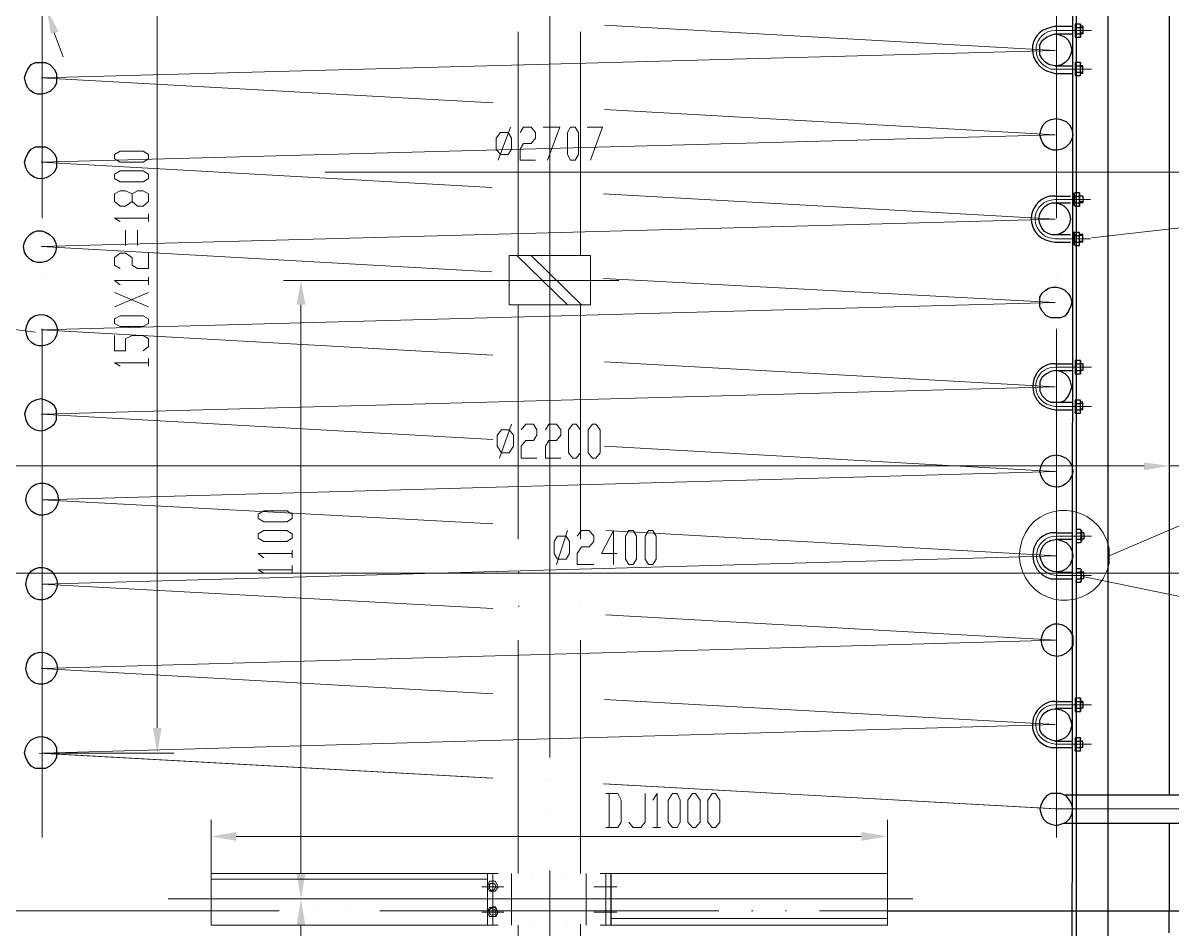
# Model space of a CAD drawing. Header units: millimetres. Extents: x 1435 to 2259, y 1083 to 2249.
# Drawn here: x 1595.8 to 1784.5, y 1758.6 to 1907.4 of the extents above; entities that cross this region are included whole.
import ezdxf

# ---------------------------------------------------------------- set-up
doc = ezdxf.new("R2010")
doc.units = ezdxf.units.MM
doc.layers.add('1', color=7, linetype='Continuous')

msp = doc.modelspace()

# ---------------------------------------------------------------- hatches: boundary and pattern name
h = msp.add_hatch(color=0)
h.dxf.hatch_style = 2
h.paths.add_polyline_path([(1601.67, 1905.98), (1600.41, 1905.62), (1599.69, 1909.76)])
h = msp.add_hatch(color=0)
h.dxf.hatch_style = 2
h.paths.add_polyline_path([(1640.73, 1861.16), (1642.17, 1861.16), (1641.45, 1865.12)])
h = msp.add_hatch(color=0)
h.dxf.hatch_style = 2
h.paths.add_polyline_path([(1779.87, 1835.24), (1779.87, 1833.98), (1784.01, 1834.7)])
h = msp.add_hatch(color=0)
h.dxf.hatch_style = 2
h.paths.add_polyline_path([(1779.87, 1835.24), (1779.87, 1833.98), (1784.01, 1834.7)])
h = msp.add_hatch(color=0)
h.dxf.hatch_style = 2
h.paths.add_polyline_path([(1617.15, 1791.68), (1618.59, 1791.68), (1617.87, 1787.54)])
h = msp.add_hatch(color=0)
h.dxf.hatch_style = 2
h.paths.add_polyline_path([(1630.83, 1774.58), (1630.83, 1773.14), (1626.69, 1773.86)])
h = msp.add_hatch(color=0)
h.dxf.hatch_style = 2
h.paths.add_polyline_path([(1733.43, 1774.58), (1733.43, 1773.14), (1737.75, 1773.86)])
h = msp.add_hatch(color=0)
h.dxf.hatch_style = 2
h.paths.add_polyline_path([(1640.73, 1767.74), (1642.17, 1767.74), (1641.45, 1763.6)])
h = msp.add_hatch(color=0)
h.dxf.hatch_style = 2
h.paths.add_polyline_path([(1640.73, 1759.28), (1642.17, 1759.28), (1641.45, 1763.6)])

# ---------------------------------------------------------------- linework, layer by layer
at = {"layer": '1', "color": 0, "lineweight": 25}
for points in [[(1784.01, 1970.42), (1784.01, 1780.7)], [(1784.01, 1955.12), (1768.17, 1955.12), (1767.99, 1728.5)], [(1768.71, 1954.58), (1768.71, 1728.86)], [(1773.93, 1954.58), (1773.93, 1733.36)], [(1768.53, 1907.24), (1768.53, 1907.06), (1768.53, 1906.7), (1768.53, 1906.16), (1768.53, 1905.62), (1768.53, 1905.44), (1768.53, 1905.08), (1769.43, 1905.08)], [(1768.53, 1907.24), (1768.53, 1907.24)], [(1768.53, 1907.24), (1768.53, 1905.26)], [(1769.43, 1907.24), (1768.53, 1907.24)], [(1769.43, 1905.62), (1769.43, 1906.16), (1769.43, 1906.7), (1769.43, 1907.06), (1769.43, 1907.24)], [(1769.43, 1907.24), (1769.43, 1907.24), (1769.43, 1905.26), (1769.43, 1905.08)], [(1765.29, 1906.88), (1767.99, 1906.88)], [(1765.29, 1905.62), (1767.99, 1905.62)], [(1768.53, 1906.7), (1769.43, 1906.7)], [(1768.53, 1905.62), (1769.43, 1905.62)], [(1769.79, 1906.88), (1769.43, 1906.88)], [(1769.79, 1905.62), (1769.43, 1905.62)], [(1769.43, 1905.08), (1769.43, 1905.44), (1769.43, 1905.62)], [(1769.79, 1906.88), (1769.79, 1905.62)], [(1768.53, 1905.26), (1768.53, 1905.08)], [(1765.29, 1900.4), (1767.99, 1900.4)], [(1768.53, 1900.94), (1768.53, 1900.58), (1768.53, 1900.4)], [(1769.43, 1900.94), (1768.53, 1900.94), (1768.53, 1900.76), (1768.53, 1898.78)], [(1768.53, 1898.78), (1769.43, 1898.78), (1769.43, 1898.78), (1769.43, 1900.76)], [(1768.53, 1900.4), (1768.53, 1899.86), (1768.53, 1899.32)], [(1768.53, 1900.4), (1769.43, 1900.4)], [(1769.43, 1900.94), (1769.43, 1900.76)], [(1769.43, 1898.78), (1769.43, 1898.96), (1769.43, 1899.32), (1769.43, 1899.86), (1769.43, 1900.4), (1769.43, 1900.58), (1769.43, 1900.94)], [(1769.79, 1900.4), (1769.43, 1900.4)], [(1769.79, 1899.14), (1769.79, 1900.4)], [(1765.29, 1899.14), (1767.99, 1899.14)], [(1768.53, 1899.32), (1768.53, 1898.96), (1768.53, 1898.78)], [(1768.53, 1899.32), (1769.43, 1899.32)], [(1768.53, 1898.78), (1768.53, 1898.78)], [(1769.79, 1899.14), (1769.43, 1899.14)], [(1765.29, 1878.98), (1767.81, 1878.98)], [(1768.53, 1879.52), (1768.35, 1879.34), (1768.53, 1878.98), (1768.35, 1878.44), (1768.53, 1877.9), (1768.35, 1877.72), (1768.53, 1877.36), (1769.25, 1877.36)], [(1768.53, 1879.52), (1768.35, 1879.34)], [(1768.35, 1879.34), (1768.35, 1877.54)], [(1769.25, 1879.52), (1768.53, 1879.52)], [(1768.53, 1878.98), (1769.25, 1878.98)], [(1769.25, 1877.9), (1769.25, 1878.44), (1769.25, 1878.98), (1769.25, 1879.34), (1769.25, 1879.52)], [(1769.25, 1879.52), (1769.25, 1879.34), (1769.25, 1877.54), (1769.25, 1877.36)], [(1769.79, 1878.98), (1769.25, 1878.98)], [(1769.79, 1878.98), (1769.79, 1877.9)], [(1765.29, 1877.9), (1767.81, 1877.9)], [(1768.35, 1877.54), (1768.53, 1877.36)], [(1768.53, 1877.9), (1769.25, 1877.9)], [(1769.79, 1877.9), (1769.25, 1877.9)], [(1769.25, 1877.36), (1769.25, 1877.72), (1769.25, 1877.9)], [(1765.29, 1872.68), (1767.81, 1872.68)], [(1765.29, 1871.42), (1767.81, 1871.42)], [(1768.53, 1873.04), (1768.35, 1872.86), (1768.53, 1872.5)], [(1769.25, 1873.04), (1768.53, 1873.04), (1768.35, 1873.04), (1768.35, 1871.06)], [(1768.53, 1872.5), (1768.35, 1871.96), (1768.53, 1871.42)], [(1768.53, 1871.42), (1768.35, 1871.24), (1768.53, 1870.88)], [(1768.53, 1870.88), (1769.25, 1870.88), (1769.25, 1871.06), (1769.25, 1873.04)], [(1768.53, 1872.5), (1769.25, 1872.5)], [(1768.53, 1871.42), (1769.25, 1871.42)], [(1769.25, 1873.04), (1769.25, 1873.04)], [(1769.25, 1870.88), (1769.25, 1871.24), (1769.25, 1871.42), (1769.25, 1871.96), (1769.25, 1872.5), (1769.25, 1872.86), (1769.25, 1873.04)], [(1769.79, 1872.68), (1769.25, 1872.68)], [(1769.79, 1871.42), (1769.25, 1871.42)], [(1769.79, 1871.42), (1769.79, 1872.68)], [(1768.53, 1870.88), (1768.35, 1871.06)], [(1765.29, 1851.44), (1767.99, 1851.44)], [(1768.53, 1851.98), (1768.53, 1851.8), (1768.53, 1851.44), (1768.53, 1850.9), (1768.53, 1850.36), (1768.53, 1850.18), (1768.53, 1849.82), (1769.43, 1849.82)], [(1768.53, 1851.98), (1768.53, 1851.8)], [(1769.43, 1851.98), (1768.53, 1851.98)], [(1768.53, 1851.8), (1768.53, 1850)], [(1768.53, 1851.44), (1769.43, 1851.44)], [(1769.43, 1850.36), (1769.43, 1850.9), (1769.43, 1851.44), (1769.43, 1851.8), (1769.43, 1851.98)], [(1769.43, 1851.98), (1769.43, 1851.8), (1769.43, 1850), (1769.43, 1849.82)], [(1769.79, 1851.44), (1769.43, 1851.44)], [(1769.79, 1851.44), (1769.79, 1850.36)], [(1767.99, 1847.66), (1767.81, 1848.56), (1767.45, 1849.28), (1766.91, 1849.82), (1766.19, 1850.18), (1765.29, 1850.36), (1764.57, 1850.18), (1763.85, 1849.82), (1763.13, 1849.28), (1762.77, 1848.56), (1762.77, 1847.66), (1762.77, 1846.94), (1763.13, 1846.22), (1763.85, 1845.5), (1764.57, 1845.14), (1765.29, 1845.14), (1766.19, 1845.14), (1766.91, 1845.5), (1767.45, 1846.22), (1767.81, 1846.94), (1767.99, 1847.66)], [(1765.29, 1850.36), (1767.99, 1850.36)], [(1768.53, 1850.36), (1769.43, 1850.36)], [(1768.53, 1850), (1768.53, 1849.82)], [(1769.79, 1850.36), (1769.43, 1850.36)], [(1769.43, 1849.82), (1769.43, 1850.18), (1769.43, 1850.36)], [(1601.31, 1843.16), (1601.31, 1843.88), (1600.95, 1844.6), (1600.23, 1845.14), (1599.51, 1845.5), (1598.79, 1845.68), (1597.89, 1845.5), (1597.17, 1845.14), (1596.63, 1844.6), (1596.27, 1843.88), (1596.09, 1843.16), (1596.27, 1842.26), (1596.63, 1841.54), (1597.17, 1841), (1597.89, 1840.64), (1598.79, 1840.46), (1599.51, 1840.64), (1600.23, 1841), (1600.95, 1841.54), (1601.31, 1842.26), (1601.31, 1843.16)], [(1765.29, 1845.14), (1767.99, 1845.14)], [(1768.53, 1845.5), (1768.53, 1845.32), (1768.53, 1844.96)], [(1768.53, 1843.34), (1769.43, 1843.34), (1769.43, 1843.52), (1769.43, 1845.5)], [(1769.43, 1845.5), (1768.53, 1845.5), (1768.53, 1845.5), (1768.53, 1843.52)], [(1768.53, 1844.96), (1768.53, 1844.42), (1768.53, 1843.88)], [(1768.53, 1844.96), (1769.43, 1844.96)], [(1769.43, 1845.5), (1769.43, 1845.5)], [(1769.43, 1843.34), (1769.43, 1843.7), (1769.43, 1843.88), (1769.43, 1844.42), (1769.43, 1844.96), (1769.43, 1845.32), (1769.43, 1845.5)], [(1769.79, 1845.14), (1769.43, 1845.14)], [(1769.79, 1843.88), (1769.79, 1845.14)], [(1765.29, 1843.88), (1767.99, 1843.88)], [(1768.53, 1843.88), (1768.53, 1843.7), (1768.53, 1843.34)], [(1768.53, 1843.88), (1769.43, 1843.88)], [(1768.53, 1843.34), (1768.53, 1843.52)], [(1769.79, 1843.88), (1769.43, 1843.88)], [(1768.71, 1824.26), (1768.71, 1823.9), (1768.71, 1823.72), (1768.71, 1823.18), (1768.71, 1822.64), (1768.71, 1822.28), (1768.71, 1822.1), (1769.43, 1822.1)], [(1768.71, 1824.26), (1768.71, 1824.08)], [(1769.43, 1824.26), (1768.71, 1824.26)], [(1769.43, 1822.64), (1769.61, 1823.18), (1769.43, 1823.72), (1769.61, 1823.9), (1769.43, 1824.26)], [(1769.43, 1824.26), (1769.61, 1824.08), (1769.61, 1822.28), (1769.43, 1822.1)], [(1765.47, 1823.72), (1768.17, 1823.72)], [(1765.47, 1822.64), (1768.17, 1822.64)], [(1768.71, 1824.08), (1768.71, 1822.28)], [(1768.71, 1823.72), (1769.43, 1823.72)], [(1768.71, 1822.64), (1769.43, 1822.64)], [(1768.71, 1822.28), (1768.71, 1822.1)], [(1769.43, 1822.1), (1769.61, 1822.28), (1769.43, 1822.64)], [(1769.97, 1823.72), (1769.61, 1823.72)], [(1769.97, 1822.64), (1769.61, 1822.64)], [(1769.97, 1823.72), (1769.97, 1822.64)], [(1765.47, 1817.24), (1768.17, 1817.24)], [(1768.71, 1817.78), (1768.71, 1817.6), (1768.71, 1817.24)], [(1769.43, 1817.78), (1768.71, 1817.78), (1768.71, 1817.6), (1768.71, 1815.8)], [(1768.71, 1815.62), (1769.43, 1815.62), (1769.61, 1815.8), (1769.61, 1817.6)], [(1768.71, 1817.24), (1768.71, 1816.7), (1768.71, 1816.16)], [(1768.71, 1817.24), (1769.43, 1817.24)], [(1769.43, 1817.78), (1769.61, 1817.6)], [(1769.43, 1815.62), (1769.61, 1815.98), (1769.43, 1816.16), (1769.61, 1816.7), (1769.43, 1817.24), (1769.61, 1817.6), (1769.43, 1817.78)], [(1769.97, 1817.24), (1769.61, 1817.24)], [(1769.97, 1816.16), (1769.97, 1817.24)], [(1765.47, 1816.16), (1768.17, 1816.16)], [(1768.71, 1816.16), (1768.71, 1815.98), (1768.71, 1815.62)], [(1768.71, 1816.16), (1769.43, 1816.16)], [(1768.71, 1815.62), (1768.71, 1815.8)], [(1769.97, 1816.16), (1769.61, 1816.16)], [(1765.29, 1796), (1767.99, 1796)], [(1768.53, 1796.54), (1768.53, 1796.18), (1768.53, 1796), (1768.53, 1795.46), (1768.53, 1794.92), (1768.53, 1794.56), (1768.53, 1794.38), (1769.43, 1794.38)], [(1768.53, 1796.54), (1768.53, 1796.36)], [(1769.43, 1796.54), (1768.53, 1796.54)], [(1768.53, 1796.36), (1768.53, 1794.56)], [(1768.53, 1796), (1769.43, 1796)], [(1769.43, 1794.92), (1769.43, 1795.46), (1769.43, 1796), (1769.43, 1796.18), (1769.43, 1796.54)], [(1769.43, 1796.54), (1769.43, 1796.36), (1769.43, 1794.56), (1769.43, 1794.38)], [(1769.79, 1796), (1769.43, 1796)], [(1769.79, 1796), (1769.79, 1794.92)], [(1765.29, 1794.92), (1767.99, 1794.92)], [(1768.53, 1794.92), (1769.43, 1794.92)], [(1768.53, 1794.56), (1768.53, 1794.38)], [(1769.79, 1794.92), (1769.43, 1794.92)], [(1769.43, 1794.38), (1769.43, 1794.56), (1769.43, 1794.92)], [(1765.29, 1789.52), (1767.99, 1789.52)], [(1765.29, 1788.44), (1767.99, 1788.44)], [(1768.53, 1790.06), (1768.53, 1789.88), (1768.53, 1789.52)], [(1769.43, 1790.06), (1768.53, 1790.06), (1768.53, 1789.88), (1768.53, 1788.08)], [(1768.53, 1787.9), (1769.43, 1787.9), (1769.43, 1788.08), (1769.43, 1789.88)], [(1768.53, 1789.52), (1768.53, 1788.98), (1768.53, 1788.44)], [(1768.53, 1789.52), (1769.43, 1789.52)], [(1768.53, 1788.44), (1768.53, 1788.08), (1768.53, 1787.9)], [(1768.53, 1788.44), (1769.43, 1788.44)], [(1769.43, 1790.06), (1769.43, 1789.88)], [(1769.43, 1787.9), (1769.43, 1788.08), (1769.43, 1788.44), (1769.43, 1788.98), (1769.43, 1789.52), (1769.43, 1789.88), (1769.43, 1790.06)], [(1769.79, 1789.52), (1769.43, 1789.52)], [(1769.79, 1788.44), (1769.43, 1788.44)], [(1769.79, 1788.44), (1769.79, 1789.52)], [(1768.53, 1787.9), (1768.53, 1788.08)], [(1768.17, 1778.36), (1767.99, 1779.08), (1767.63, 1779.8), (1767.09, 1780.52), (1766.19, 1780.88), (1765.47, 1780.88), (1764.57, 1780.88), (1763.85, 1780.52), (1763.31, 1779.8), (1762.95, 1779.08), (1762.77, 1778.36), (1762.95, 1777.46), (1763.31, 1776.74), (1763.85, 1776.2), (1764.57, 1775.84), (1765.47, 1775.66), (1766.19, 1775.84), (1767.09, 1776.2), (1767.63, 1776.74), (1767.99, 1777.46), (1768.17, 1778.36)], [(1766.73, 1780.7), (1799.13, 1780.7)], [(1766.73, 1776.02), (1799.13, 1776.02)], [(1784.01, 1776.02), (1784.01, 1761.62)], [(1692.39, 1759.28), (1692.39, 1767.74)], [(1737.75, 1761.62), (1785.63, 1761.62)], [(1784.01, 1758.02), (1784.01, 1761.62)]]:
    msp.add_lwpolyline(points, dxfattribs=at)
at = {"layer": '1', "color": 0, "lineweight": 9}
for points in [[(1598.97, 1959.08), (1598.97, 1875.38)], [(1765.47, 1959.08), (1765.47, 1875.38)], [(1617.87, 1949.72), (1617.87, 1791.68)], [(1682.31, 1934.6), (1682.31, 1786.82)], [(1600.95, 1905.8), (1602.39, 1901.84)], [(1677.09, 1905.98), (1677.09, 1869.26)], [(1687.35, 1905.98), (1687.35, 1869.26)], [(1691.31, 1907.06), (1765.29, 1902.92)], [(1769.79, 1906.7), (1769.43, 1906.7)], [(1769.79, 1905.8), (1769.43, 1905.8)], [(1598.97, 1898.42), (1765.29, 1902.92)], [(1765.29, 1899.86), (1771.23, 1899.86)], [(1769.79, 1900.22), (1769.43, 1900.22)], [(1598.79, 1898.42), (1672.95, 1894.28)], [(1769.79, 1899.32), (1769.43, 1899.32)], [(1682.13, 1893.74), (1682.13, 1893.74)], [(1691.31, 1893.2), (1765.29, 1889.06)], [(1673.85, 1884.92), (1675.83, 1890.32)], [(1677.45, 1889.42), (1677.99, 1890.32), (1679.25, 1890.32), (1679.97, 1889.42), (1679.97, 1888.52), (1679.25, 1887.62), (1677.99, 1887.62), (1677.45, 1886.72), (1677.45, 1884.92), (1679.97, 1884.92)], [(1681.23, 1890.32), (1683.93, 1890.32), (1681.95, 1884.92)], [(1685.73, 1884.92), (1685.19, 1885.82), (1685.19, 1889.42), (1685.73, 1890.32), (1686.45, 1890.32), (1686.99, 1889.42), (1686.99, 1885.82), (1686.45, 1884.92), (1685.73, 1884.92)], [(1688.43, 1890.32), (1690.95, 1890.32), (1688.97, 1884.92)], [(1598.79, 1884.56), (1765.29, 1889.06)], [(1674.21, 1885.82), (1673.49, 1886.72), (1673.49, 1888.52), (1674.21, 1889.42), (1675.47, 1889.42), (1676.01, 1888.52), (1676.01, 1886.72), (1675.47, 1885.82), (1674.21, 1885.82)], [(1598.79, 1884.56), (1672.77, 1880.42)], [(1616.43, 1885.1), (1615.53, 1884.56), (1611.75, 1884.56), (1610.85, 1885.1), (1610.85, 1885.82), (1611.75, 1886.36), (1615.53, 1886.36), (1616.43, 1885.82), (1616.43, 1885.1)], [(1616.43, 1881.86), (1615.53, 1881.32), (1611.75, 1881.32), (1610.85, 1881.86), (1610.85, 1882.58), (1611.75, 1883.12), (1615.53, 1883.12), (1616.43, 1882.58), (1616.43, 1881.86)], [(1645.41, 1882.94), (1801.83, 1882.94)], [(1771.23, 1872.14), (1876.35, 1884.02)], [(1616.43, 1878.08), (1615.53, 1877.36), (1614.63, 1877.36), (1613.73, 1878.08), (1613.73, 1879.34), (1612.65, 1879.88), (1611.75, 1879.88), (1610.85, 1879.34), (1610.85, 1878.08), (1611.75, 1877.36), (1612.65, 1877.36), (1613.73, 1878.08)], [(1613.73, 1879.34), (1614.63, 1879.88), (1615.53, 1879.88), (1616.43, 1879.34), (1616.43, 1878.08)], [(1681.95, 1879.88), (1681.95, 1879.88)], [(1691.13, 1879.34), (1765.29, 1875.2)], [(1769.79, 1878.98), (1769.25, 1878.98)], [(1769.79, 1878.08), (1769.25, 1878.08)], [(1598.79, 1870.7), (1765.29, 1875.2)], [(1611.75, 1874.84), (1610.85, 1875.38), (1616.43, 1875.38)], [(1616.43, 1874.84), (1616.43, 1876.1)], [(1612.65, 1870.88), (1612.65, 1873.4)], [(1614.63, 1873.4), (1614.63, 1870.88)], [(1765.29, 1871.96), (1771.05, 1871.96)], [(1769.79, 1872.5), (1769.25, 1872.5)], [(1769.79, 1871.6), (1769.25, 1871.6)], [(1598.79, 1870.7), (1672.77, 1866.56)], [(1611.75, 1867.1), (1610.85, 1867.64), (1610.85, 1868.9), (1611.75, 1869.62), (1612.65, 1869.62), (1613.73, 1868.9), (1613.73, 1867.64), (1614.63, 1867.1), (1616.43, 1867.1), (1616.43, 1869.62)], [(1597.89, 1856.66), (1500.33, 1869.08)], [(1688.97, 1869.26), (1675.65, 1869.26)], [(1688.97, 1861.16), (1675.65, 1861.16), (1675.65, 1869.26)], [(1676.91, 1869.26), (1685.19, 1861.16)], [(1679.25, 1869.26), (1687.53, 1861.16)], [(1688.97, 1861.16), (1688.97, 1869.26)], [(1598.97, 1866.2), (1598.97, 1866.2)], [(1616.43, 1864.4), (1616.43, 1865.66)], [(1681.95, 1866.02), (1681.95, 1866.02)], [(1765.47, 1866.2), (1765.47, 1866.2)], [(1611.75, 1864.4), (1610.85, 1865.12), (1616.43, 1865.12)], [(1673.85, 1865.12), (1638.57, 1865.12)], [(1672.23, 1865.12), (1693.65, 1865.12)], [(1691.13, 1865.48), (1765.29, 1861.52)], [(1616.43, 1860.8), (1610.85, 1863.14)], [(1610.85, 1860.8), (1616.43, 1863.14)], [(1598.97, 1857.02), (1765.29, 1861.52)], [(1641.45, 1861.16), (1641.45, 1767.74)], [(1677.09, 1861.16), (1677.09, 1822.64)], [(1687.35, 1861.16), (1687.35, 1822.64)], [(1616.43, 1858.1), (1615.53, 1857.56), (1611.75, 1857.56), (1610.85, 1858.1), (1610.85, 1858.82), (1611.75, 1859.36), (1615.53, 1859.36), (1616.43, 1858.82), (1616.43, 1858.1)], [(1598.79, 1857.02), (1672.95, 1852.88)], [(1598.97, 1857.2), (1598.97, 1773.68)], [(1765.47, 1857.2), (1765.47, 1773.68)], [(1615.53, 1853.6), (1616.43, 1854.32), (1616.43, 1855.58), (1615.53, 1856.12), (1613.73, 1856.12), (1612.65, 1855.58), (1612.65, 1853.6), (1610.85, 1853.6), (1610.85, 1856.12)], [(1611.75, 1851.08), (1610.85, 1851.62), (1616.43, 1851.62)], [(1616.43, 1851.08), (1616.43, 1852.34)], [(1682.13, 1852.34), (1682.13, 1852.34)], [(1691.31, 1851.8), (1765.29, 1847.66)], [(1769.79, 1851.44), (1769.43, 1851.44)], [(1769.79, 1850.36), (1769.43, 1850.36)], [(1598.97, 1843.16), (1765.29, 1847.66)], [(1769.79, 1844.96), (1769.43, 1844.96)], [(1598.79, 1843.16), (1672.95, 1839.02)], [(1765.29, 1844.42), (1771.23, 1844.42)], [(1769.79, 1844.06), (1769.43, 1844.06)], [(1674.03, 1835.96), (1676.01, 1841.54)], [(1677.63, 1840.64), (1678.35, 1841.54), (1679.61, 1841.54), (1680.15, 1840.64), (1680.15, 1839.74), (1679.61, 1838.84), (1678.35, 1838.84), (1677.63, 1837.94), (1677.63, 1835.96), (1680.15, 1835.96)], [(1681.59, 1840.64), (1682.13, 1841.54), (1683.39, 1841.54), (1684.11, 1840.64), (1684.11, 1839.74), (1683.39, 1838.84), (1682.13, 1838.84), (1681.59, 1837.94), (1681.59, 1835.96), (1684.11, 1835.96)], [(1686.09, 1835.96), (1685.37, 1836.86), (1685.37, 1840.64), (1686.09, 1841.54), (1686.63, 1841.54), (1687.35, 1840.64), (1687.35, 1836.86), (1686.63, 1835.96), (1686.09, 1835.96)], [(1689.33, 1835.96), (1688.61, 1836.86), (1688.61, 1840.64), (1689.33, 1841.54), (1689.87, 1841.54), (1690.59, 1840.64), (1690.59, 1836.86), (1689.87, 1835.96), (1689.33, 1835.96)], [(1784.01, 1842.62), (1784.01, 1831.82)], [(1784.01, 1842.62), (1784.01, 1831.82)], [(1674.39, 1836.86), (1673.67, 1837.94), (1673.67, 1839.74), (1674.39, 1840.64), (1675.65, 1840.64), (1676.37, 1839.74), (1676.37, 1837.94), (1675.65, 1836.86), (1674.39, 1836.86)], [(1682.13, 1838.48), (1682.13, 1838.48)], [(1691.31, 1837.94), (1765.29, 1833.8)], [(1584.57, 1834.7), (1779.87, 1834.7)], [(1599.15, 1829.12), (1765.47, 1833.8)], [(1779.87, 1834.7), (1775.55, 1834.7)], [(1784.01, 1834.7), (1785.63, 1834.7)], [(1598.97, 1829.12), (1672.95, 1825.16)], [(1640.01, 1826.06), (1639.11, 1825.52), (1635.33, 1825.52), (1634.43, 1826.06), (1634.43, 1826.78), (1635.33, 1827.32), (1639.11, 1827.32), (1640.01, 1826.78), (1640.01, 1826.06)], [(1682.31, 1824.62), (1682.31, 1824.62)], [(1640.01, 1822.82), (1639.11, 1822.28), (1635.33, 1822.28), (1634.43, 1822.82), (1634.43, 1823.54), (1635.33, 1824.08), (1639.11, 1824.08), (1640.01, 1823.54), (1640.01, 1822.82)], [(1683.57, 1819.4), (1683.03, 1820.3), (1683.03, 1822.28), (1683.57, 1823.18), (1685.01, 1823.18), (1685.55, 1822.28), (1685.55, 1820.3), (1685.01, 1819.4), (1683.57, 1819.4)], [(1683.39, 1818.5), (1685.19, 1824.08)], [(1686.81, 1823.18), (1687.53, 1824.08), (1688.79, 1824.08), (1689.51, 1823.18), (1689.51, 1822.28), (1688.79, 1821.38), (1687.53, 1821.38), (1686.81, 1820.3), (1686.81, 1818.5), (1689.51, 1818.5)], [(1693.29, 1820.3), (1690.77, 1820.3), (1692.75, 1824.08), (1692.75, 1818.5)], [(1691.49, 1824.08), (1765.47, 1819.94)], [(1695.27, 1818.5), (1694.73, 1819.4), (1694.73, 1823.18), (1695.27, 1824.08), (1695.99, 1824.08), (1696.53, 1823.18), (1696.53, 1819.4), (1695.99, 1818.5), (1695.27, 1818.5)], [(1698.51, 1818.5), (1697.97, 1819.4), (1697.97, 1823.18), (1698.51, 1824.08), (1699.23, 1824.08), (1699.77, 1823.18), (1699.77, 1819.4), (1699.23, 1818.5), (1698.51, 1818.5)], [(1769.97, 1823.72), (1769.61, 1823.72)], [(1769.97, 1822.64), (1769.61, 1822.64)], [(1640.01, 1819.58), (1640.01, 1820.84)], [(1599.15, 1815.26), (1765.47, 1819.94)], [(1635.33, 1819.58), (1634.43, 1820.3), (1640.01, 1820.3)], [(1575.39, 1817.06), (1789.05, 1817.06)], [(1635.33, 1817.06), (1634.43, 1817.6), (1640.01, 1817.6)], [(1640.01, 1817.06), (1640.01, 1818.32)], [(1677.09, 1817.24), (1677.27, 1817.24)], [(1687.35, 1817.24), (1687.35, 1817.24)], [(1765.47, 1816.7), (1771.23, 1816.7)], [(1769.97, 1817.24), (1769.61, 1817.24)], [(1598.97, 1815.26), (1672.95, 1811.3)], [(1769.97, 1816.16), (1769.61, 1816.16)], [(1769.79, 1816.52), (1876.17, 1794.56)], [(1677.09, 1811.66), (1677.27, 1811.66)], [(1687.35, 1811.66), (1687.35, 1811.66)], [(1682.31, 1810.76), (1682.31, 1810.76)], [(1691.49, 1810.22), (1765.47, 1806.08)], [(1598.97, 1801.4), (1765.29, 1806.08)], [(1677.09, 1806.08), (1677.09, 1767.74)], [(1687.35, 1806.08), (1687.35, 1767.74)], [(1598.79, 1801.4), (1672.95, 1797.26)], [(1682.13, 1796.9), (1682.13, 1796.9)], [(1691.31, 1796.36), (1765.29, 1792.22)], [(1769.79, 1795.82), (1769.43, 1795.82)], [(1769.79, 1794.92), (1769.43, 1794.92)], [(1598.97, 1787.54), (1765.29, 1792.22)], [(1765.29, 1788.98), (1771.23, 1788.98)], [(1769.79, 1789.52), (1769.43, 1789.52)], [(1769.79, 1788.44), (1769.43, 1788.44)], [(1598.43, 1787.54), (1672.77, 1783.4)], [(1598.79, 1787.54), (1672.95, 1783.4)], [(1598.97, 1787.54), (1620.57, 1787.54)], [(1681.95, 1783.04), (1681.95, 1783.04)], [(1682.13, 1783.04), (1682.13, 1783.04)], [(1691.13, 1782.5), (1765.47, 1778.36)], [(1691.31, 1782.5), (1765.29, 1778.36)], [(1691.49, 1775.3), (1693.47, 1775.3), (1694.01, 1776.2), (1694.01, 1779.8), (1693.47, 1780.88), (1691.49, 1780.88)], [(1692.03, 1780.88), (1692.03, 1775.3)], [(1695.27, 1776.2), (1695.99, 1775.3), (1697.25, 1775.3), (1697.97, 1776.2), (1697.97, 1780.88)], [(1699.23, 1779.8), (1699.95, 1780.88), (1699.95, 1775.3)], [(1702.47, 1775.3), (1701.75, 1776.2), (1701.75, 1779.8), (1702.47, 1780.88), (1703.19, 1780.88), (1703.73, 1779.8), (1703.73, 1776.2), (1703.19, 1775.3), (1702.47, 1775.3)], [(1705.71, 1775.3), (1704.99, 1776.2), (1704.99, 1779.8), (1705.71, 1780.88), (1706.25, 1780.88), (1706.97, 1779.8), (1706.97, 1776.2), (1706.25, 1775.3), (1705.71, 1775.3)], [(1708.95, 1775.3), (1708.23, 1776.2), (1708.23, 1779.8), (1708.95, 1780.88), (1709.49, 1780.88), (1710.21, 1779.8), (1710.21, 1776.2), (1709.49, 1775.3), (1708.95, 1775.3)], [(1682.31, 1777.46), (1682.31, 1777.46)], [(1765.29, 1778.36), (1808.13, 1778.36)], [(1626.69, 1767.74), (1626.69, 1776.56)], [(1699.23, 1775.3), (1700.49, 1775.3)], [(1737.75, 1767.74), (1737.75, 1776.56)], [(1630.83, 1773.86), (1733.43, 1773.86)], [(1626.69, 1767.74), (1626.69, 1759.28)], [(1673.85, 1767.74), (1626.69, 1767.74)], [(1672.05, 1759.28), (1672.05, 1767.74)], [(1672.95, 1759.28), (1672.95, 1767.74)], [(1676.01, 1759.28), (1676.01, 1767.74)], [(1679.43, 1767.74), (1679.43, 1767.74)], [(1682.31, 1768.28), (1682.31, 1682.6)], [(1685.01, 1767.74), (1685.01, 1767.74)], [(1688.25, 1759.28), (1688.25, 1767.74)], [(1737.75, 1767.74), (1690.59, 1767.74)], [(1691.49, 1759.28), (1691.49, 1767.74)], [(1737.75, 1767.74), (1737.75, 1759.28)], [(1626.69, 1766.84), (1672.05, 1766.84)], [(1672.05, 1765.58), (1672.41, 1766.48)], [(1672.41, 1766.48), (1673.31, 1766.48)], [(1673.49, 1765.58), (1673.31, 1765.94), (1673.13, 1766.12), (1672.95, 1766.12), (1672.59, 1766.12), (1672.41, 1765.94), (1672.41, 1765.58), (1672.41, 1765.4), (1672.59, 1765.04), (1672.95, 1765.04), (1673.13, 1765.04), (1673.31, 1765.4), (1673.49, 1765.58)], [(1673.31, 1766.48), (1673.85, 1765.58)], [(1671.15, 1765.58), (1674.75, 1765.58)], [(1672.41, 1764.86), (1672.05, 1765.58)], [(1673.31, 1764.86), (1672.41, 1764.86)], [(1673.85, 1765.58), (1673.31, 1764.86)], [(1689.51, 1765.58), (1693.29, 1765.58)], [(1619.67, 1763.6), (1741.89, 1763.6)], [(1634.07, 1763.6), (1730.37, 1763.6)], [(1645.23, 1763.6), (1638.57, 1763.6)], [(1645.23, 1763.6), (1638.57, 1763.6)], [(1672.41, 1762.16), (1672.05, 1761.44)], [(1672.41, 1762.16), (1672.05, 1761.44)], [(1673.31, 1762.34), (1672.41, 1762.16)], [(1673.31, 1762.16), (1672.41, 1762.16)], [(1673.85, 1761.44), (1673.31, 1762.34)], [(1673.85, 1761.44), (1673.31, 1762.16)], [(1578.81, 1761.62), (1637.85, 1761.62)], [(1643.43, 1761.62), (1643.43, 1761.62)], [(1649.01, 1761.62), (1649.01, 1761.62)], [(1654.41, 1761.62), (1710.03, 1761.62)], [(1671.15, 1761.44), (1674.75, 1761.44)], [(1672.05, 1761.44), (1672.41, 1760.72)], [(1672.05, 1761.44), (1672.41, 1760.72)], [(1672.41, 1760.72), (1673.31, 1760.72)], [(1672.41, 1760.72), (1673.49, 1760.72)], [(1673.31, 1760.72), (1673.85, 1761.44)], [(1673.49, 1760.72), (1673.85, 1761.44)], [(1689.51, 1761.44), (1693.29, 1761.44)], [(1737.75, 1760.36), (1692.39, 1760.36)], [(1715.43, 1761.62), (1715.61, 1761.62)], [(1721.01, 1761.62), (1721.19, 1761.62)], [(1726.59, 1761.62), (1785.63, 1761.62)], [(1626.69, 1759.28), (1673.85, 1759.28)], [(1641.45, 1759.28), (1641.45, 1711.22)], [(1677.09, 1759.28), (1677.09, 1735.7)], [(1679.43, 1759.28), (1679.43, 1759.28)], [(1685.01, 1759.28), (1685.01, 1759.28)], [(1687.35, 1759.46), (1687.35, 1735.7)], [(1690.59, 1759.28), (1737.75, 1759.28)]]:
    msp.add_lwpolyline(points, dxfattribs=at)
at = {"layer": '1', "color": 0, "lineweight": 25}
for points, knots in [([(1765.29, 1906.88), (1765.29, 1906.88), (1764.57, 1906.7), (1764.57, 1906.7), (1760.43, 1905.8), (1760.61, 1900.4), (1764.57, 1899.32), (1764.57, 1899.32), (1765.29, 1899.14), (1765.29, 1899.14)], [0, 0, 0, 0, 1, 1, 1, 2, 2, 2, 3, 3, 3, 3]), ([(1767.99, 1902.92), (1767.99, 1902.92), (1767.81, 1903.82), (1767.81, 1903.82), (1767.81, 1903.82), (1767.45, 1904.54), (1767.45, 1904.54), (1767.45, 1904.54), (1766.91, 1905.08), (1766.91, 1905.08), (1766.91, 1905.08), (1766.19, 1905.44), (1766.19, 1905.44), (1766.19, 1905.44), (1765.29, 1905.62), (1765.29, 1905.62), (1765.29, 1905.62), (1764.57, 1905.44), (1764.57, 1905.44), (1764.57, 1905.44), (1763.85, 1905.08), (1763.85, 1905.08), (1763.85, 1905.08), (1763.13, 1904.54), (1763.13, 1904.54), (1763.13, 1904.54), (1762.77, 1903.82), (1762.77, 1903.82), (1762.77, 1903.82), (1762.77, 1902.92), (1762.77, 1902.92), (1762.77, 1902.92), (1762.77, 1902.2), (1762.77, 1902.2), (1763.49, 1900.22), (1766.19, 1899.68), (1767.45, 1901.48), (1767.45, 1901.48), (1767.81, 1902.2), (1767.81, 1902.2), (1767.81, 1902.2), (1767.99, 1902.92), (1767.99, 1902.92)], [0, 0, 0, 0, 1, 1, 1, 2, 2, 2, 3, 3, 3, 4, 4, 4, 5, 5, 5, 6, 6, 6, 7, 7, 7, 8, 8, 8, 9, 9, 9, 10, 10, 10, 11, 11, 11, 12, 12, 12, 13, 13, 13, 14, 14, 14, 14]), ([(1601.31, 1898.42), (1601.31, 1898.42), (1601.31, 1899.14), (1601.31, 1899.14), (1601.31, 1899.14), (1600.95, 1899.86), (1600.95, 1899.86), (1600.95, 1899.86), (1600.23, 1900.58), (1600.23, 1900.58), (1600.23, 1900.58), (1599.51, 1900.94), (1599.51, 1900.94), (1599.51, 1900.94), (1598.79, 1900.94), (1598.79, 1900.94), (1598.79, 1900.94), (1597.89, 1900.94), (1597.89, 1900.94), (1597.89, 1900.94), (1597.17, 1900.58), (1597.17, 1900.58), (1597.17, 1900.58), (1596.63, 1899.86), (1596.63, 1899.86), (1596.63, 1899.86), (1596.27, 1899.14), (1596.27, 1899.14), (1596.27, 1899.14), (1596.09, 1898.42), (1596.09, 1898.42), (1596.09, 1898.42), (1596.27, 1897.52), (1596.27, 1897.52), (1596.81, 1895.54), (1599.33, 1895), (1600.95, 1896.8), (1600.95, 1896.8), (1601.31, 1897.52), (1601.31, 1897.52), (1601.31, 1897.52), (1601.31, 1898.42), (1601.31, 1898.42)], [0, 0, 0, 0, 1, 1, 1, 2, 2, 2, 3, 3, 3, 4, 4, 4, 5, 5, 5, 6, 6, 6, 7, 7, 7, 8, 8, 8, 9, 9, 9, 10, 10, 10, 11, 11, 11, 12, 12, 12, 13, 13, 13, 14, 14, 14, 14]), ([(1768.17, 1889.06), (1768.17, 1889.06), (1767.99, 1889.96), (1767.99, 1889.96), (1767.99, 1889.96), (1767.63, 1890.68), (1767.63, 1890.68), (1767.63, 1890.68), (1767.09, 1891.22), (1767.09, 1891.22), (1767.09, 1891.22), (1766.19, 1891.58), (1766.19, 1891.58), (1766.19, 1891.58), (1765.47, 1891.76), (1765.47, 1891.76), (1765.47, 1891.76), (1764.57, 1891.58), (1764.57, 1891.58), (1764.57, 1891.58), (1763.85, 1891.22), (1763.85, 1891.22), (1763.85, 1891.22), (1763.31, 1890.68), (1763.31, 1890.68), (1763.31, 1890.68), (1762.95, 1889.96), (1762.95, 1889.96), (1762.95, 1889.96), (1762.77, 1889.06), (1762.77, 1889.06), (1762.77, 1889.06), (1762.95, 1888.34), (1762.95, 1888.34), (1763.49, 1886.36), (1766.19, 1885.82), (1767.63, 1887.62), (1767.63, 1887.62), (1767.99, 1888.34), (1767.99, 1888.34), (1767.99, 1888.34), (1768.17, 1889.06), (1768.17, 1889.06)], [0, 0, 0, 0, 1, 1, 1, 2, 2, 2, 3, 3, 3, 4, 4, 4, 5, 5, 5, 6, 6, 6, 7, 7, 7, 8, 8, 8, 9, 9, 9, 10, 10, 10, 11, 11, 11, 12, 12, 12, 13, 13, 13, 14, 14, 14, 14]), ([(1601.31, 1884.56), (1601.31, 1884.56), (1601.31, 1885.28), (1601.31, 1885.28), (1601.31, 1885.28), (1600.95, 1886), (1600.95, 1886), (1600.95, 1886), (1600.23, 1886.72), (1600.23, 1886.72), (1600.23, 1886.72), (1599.51, 1887.08), (1599.51, 1887.08), (1599.51, 1887.08), (1598.79, 1887.08), (1598.79, 1887.08), (1598.79, 1887.08), (1597.89, 1887.08), (1597.89, 1887.08), (1597.89, 1887.08), (1597.17, 1886.72), (1597.17, 1886.72), (1597.17, 1886.72), (1596.63, 1886), (1596.63, 1886), (1596.63, 1886), (1596.27, 1885.28), (1596.27, 1885.28), (1596.27, 1885.28), (1596.09, 1884.56), (1596.09, 1884.56), (1596.09, 1884.56), (1596.27, 1883.66), (1596.27, 1883.66), (1596.99, 1881.68), (1599.33, 1881.14), (1600.95, 1882.94), (1600.95, 1882.94), (1601.31, 1883.66), (1601.31, 1883.66), (1601.31, 1883.66), (1601.31, 1884.56), (1601.31, 1884.56)], [0, 0, 0, 0, 1, 1, 1, 2, 2, 2, 3, 3, 3, 4, 4, 4, 5, 5, 5, 6, 6, 6, 7, 7, 7, 8, 8, 8, 9, 9, 9, 10, 10, 10, 11, 11, 11, 12, 12, 12, 13, 13, 13, 14, 14, 14, 14]), ([(1765.29, 1878.98), (1765.29, 1878.98), (1764.39, 1878.98), (1764.39, 1878.98), (1760.43, 1878.08), (1760.25, 1872.5), (1764.39, 1871.6), (1764.39, 1871.6), (1765.29, 1871.42), (1765.29, 1871.42)], [0, 0, 0, 0, 1, 1, 1, 2, 2, 2, 3, 3, 3, 3]), ([(1767.81, 1875.2), (1767.81, 1875.2), (1767.63, 1876.1), (1767.63, 1876.1), (1767.63, 1876.1), (1767.27, 1876.82), (1767.27, 1876.82), (1765.83, 1878.62), (1763.49, 1878.08), (1762.77, 1876.1), (1762.77, 1876.1), (1762.59, 1875.2), (1762.59, 1875.2), (1762.59, 1875.2), (1762.77, 1874.48), (1762.77, 1874.48), (1763.31, 1872.32), (1766.01, 1871.96), (1767.27, 1873.76), (1767.27, 1873.76), (1767.63, 1874.48), (1767.63, 1874.48), (1767.63, 1874.48), (1767.81, 1875.2), (1767.81, 1875.2)], [0, 0, 0, 0, 1, 1, 1, 2, 2, 2, 3, 3, 3, 4, 4, 4, 5, 5, 5, 6, 6, 6, 7, 7, 7, 8, 8, 8, 8]), ([(1601.31, 1870.7), (1601.31, 1870.7), (1601.13, 1871.42), (1601.13, 1871.42), (1601.13, 1871.42), (1600.77, 1872.14), (1600.77, 1872.14), (1599.33, 1873.94), (1596.81, 1873.58), (1596.09, 1871.42), (1596.09, 1871.42), (1595.91, 1870.7), (1595.91, 1870.7), (1595.91, 1870.7), (1596.09, 1869.8), (1596.09, 1869.8), (1596.81, 1867.82), (1599.51, 1867.46), (1600.77, 1869.08), (1600.77, 1869.08), (1601.13, 1869.8), (1601.13, 1869.8), (1601.13, 1869.8), (1601.31, 1870.7), (1601.31, 1870.7)], [0, 0, 0, 0, 1, 1, 1, 2, 2, 2, 3, 3, 3, 4, 4, 4, 5, 5, 5, 6, 6, 6, 7, 7, 7, 8, 8, 8, 8]), ([(1767.99, 1861.52), (1767.99, 1861.52), (1767.81, 1862.42), (1767.81, 1862.42), (1767.81, 1862.42), (1767.45, 1862.96), (1767.45, 1862.96), (1766.01, 1864.76), (1763.49, 1864.22), (1762.77, 1862.42), (1762.77, 1862.42), (1762.77, 1861.52), (1762.77, 1861.52), (1762.77, 1861.52), (1762.77, 1860.8), (1762.77, 1860.8), (1762.77, 1860.8), (1763.13, 1860.08), (1763.13, 1860.08), (1763.13, 1860.08), (1763.85, 1859.36), (1763.85, 1859.36), (1763.85, 1859.36), (1764.57, 1859), (1764.57, 1859), (1764.57, 1859), (1765.29, 1859), (1765.29, 1859), (1765.29, 1859), (1766.19, 1859), (1766.19, 1859), (1766.19, 1859), (1766.91, 1859.36), (1766.91, 1859.36), (1766.91, 1859.36), (1767.45, 1860.08), (1767.45, 1860.08), (1767.45, 1860.08), (1767.81, 1860.8), (1767.81, 1860.8), (1767.81, 1860.8), (1767.99, 1861.52), (1767.99, 1861.52)], [0, 0, 0, 0, 1, 1, 1, 2, 2, 2, 3, 3, 3, 4, 4, 4, 5, 5, 5, 6, 6, 6, 7, 7, 7, 8, 8, 8, 9, 9, 9, 10, 10, 10, 11, 11, 11, 12, 12, 12, 13, 13, 13, 14, 14, 14, 14]), ([(1601.49, 1857.02), (1601.49, 1857.02), (1601.31, 1857.74), (1601.31, 1857.74), (1601.31, 1857.74), (1600.95, 1858.46), (1600.95, 1858.46), (1599.51, 1860.26), (1596.99, 1859.72), (1596.45, 1857.74), (1596.45, 1857.74), (1596.27, 1857.02), (1596.27, 1857.02), (1596.27, 1857.02), (1596.45, 1856.12), (1596.45, 1856.12), (1596.99, 1854.14), (1599.69, 1853.78), (1600.95, 1855.4), (1600.95, 1855.4), (1601.31, 1856.12), (1601.31, 1856.12), (1601.31, 1856.12), (1601.49, 1857.02), (1601.49, 1857.02)], [0, 0, 0, 0, 1, 1, 1, 2, 2, 2, 3, 3, 3, 4, 4, 4, 5, 5, 5, 6, 6, 6, 7, 7, 7, 8, 8, 8, 8]), ([(1765.29, 1851.44), (1765.29, 1851.44), (1764.57, 1851.44), (1764.57, 1851.44), (1760.61, 1850.54), (1760.61, 1844.96), (1764.57, 1844.06), (1764.57, 1844.06), (1765.29, 1843.88), (1765.29, 1843.88)], [0, 0, 0, 0, 1, 1, 1, 2, 2, 2, 3, 3, 3, 3]), ([(1768.17, 1833.8), (1768.17, 1833.8), (1767.99, 1834.7), (1767.99, 1834.7), (1767.99, 1834.7), (1767.63, 1835.42), (1767.63, 1835.42), (1767.63, 1835.42), (1767.09, 1835.96), (1767.09, 1835.96), (1767.09, 1835.96), (1766.19, 1836.32), (1766.19, 1836.32), (1766.19, 1836.32), (1765.47, 1836.5), (1765.47, 1836.5), (1765.47, 1836.5), (1764.57, 1836.32), (1764.57, 1836.32), (1764.57, 1836.32), (1763.85, 1835.96), (1763.85, 1835.96), (1763.85, 1835.96), (1763.31, 1835.42), (1763.31, 1835.42), (1763.31, 1835.42), (1762.95, 1834.7), (1762.95, 1834.7), (1762.95, 1834.7), (1762.77, 1833.8), (1762.77, 1833.8), (1762.77, 1833.8), (1762.95, 1833.08), (1762.95, 1833.08), (1763.67, 1830.92), (1766.37, 1830.56), (1767.63, 1832.36), (1767.63, 1832.36), (1767.99, 1833.08), (1767.99, 1833.08), (1767.99, 1833.08), (1768.17, 1833.8), (1768.17, 1833.8)], [0, 0, 0, 0, 1, 1, 1, 2, 2, 2, 3, 3, 3, 4, 4, 4, 5, 5, 5, 6, 6, 6, 7, 7, 7, 8, 8, 8, 9, 9, 9, 10, 10, 10, 11, 11, 11, 12, 12, 12, 13, 13, 13, 14, 14, 14, 14]), ([(1601.67, 1829.12), (1601.67, 1829.12), (1601.49, 1830.02), (1601.49, 1830.02), (1601.49, 1830.02), (1601.13, 1830.74), (1601.13, 1830.74), (1599.87, 1832.54), (1597.17, 1832.18), (1596.45, 1830.02), (1596.45, 1830.02), (1596.27, 1829.12), (1596.27, 1829.12), (1596.27, 1829.12), (1596.45, 1828.4), (1596.45, 1828.4), (1597.17, 1826.42), (1599.69, 1825.88), (1601.13, 1827.68), (1601.13, 1827.68), (1601.49, 1828.4), (1601.49, 1828.4), (1601.49, 1828.4), (1601.67, 1829.12), (1601.67, 1829.12)], [0, 0, 0, 0, 1, 1, 1, 2, 2, 2, 3, 3, 3, 4, 4, 4, 5, 5, 5, 6, 6, 6, 7, 7, 7, 8, 8, 8, 8]), ([(1765.47, 1823.72), (1765.47, 1823.72), (1764.57, 1823.72), (1764.57, 1823.72), (1760.61, 1822.82), (1760.61, 1817.24), (1764.57, 1816.16), (1764.57, 1816.16), (1765.47, 1816.16), (1765.47, 1816.16)], [0, 0, 0, 0, 1, 1, 1, 2, 2, 2, 3, 3, 3, 3]), ([(1768.17, 1819.94), (1768.17, 1819.94), (1767.99, 1820.84), (1767.99, 1820.84), (1767.99, 1820.84), (1767.63, 1821.56), (1767.63, 1821.56), (1767.63, 1821.56), (1767.09, 1822.1), (1767.09, 1822.1), (1767.09, 1822.1), (1766.19, 1822.46), (1766.19, 1822.46), (1766.19, 1822.46), (1765.47, 1822.64), (1765.47, 1822.64), (1765.47, 1822.64), (1764.57, 1822.46), (1764.57, 1822.46), (1764.57, 1822.46), (1763.85, 1822.1), (1763.85, 1822.1), (1763.85, 1822.1), (1763.31, 1821.56), (1763.31, 1821.56), (1763.31, 1821.56), (1762.95, 1820.84), (1762.95, 1820.84), (1762.95, 1820.84), (1762.77, 1819.94), (1762.77, 1819.94), (1762.77, 1819.94), (1762.95, 1819.22), (1762.95, 1819.22), (1763.49, 1817.24), (1766.19, 1816.52), (1767.63, 1818.32), (1767.63, 1818.32), (1767.99, 1819.22), (1767.99, 1819.22), (1767.99, 1819.22), (1768.17, 1819.94), (1768.17, 1819.94)], [0, 0, 0, 0, 1, 1, 1, 2, 2, 2, 3, 3, 3, 4, 4, 4, 5, 5, 5, 6, 6, 6, 7, 7, 7, 8, 8, 8, 9, 9, 9, 10, 10, 10, 11, 11, 11, 12, 12, 12, 13, 13, 13, 14, 14, 14, 14]), ([(1601.49, 1815.26), (1601.49, 1815.26), (1601.31, 1816.16), (1601.31, 1816.16), (1601.31, 1816.16), (1600.95, 1816.88), (1600.95, 1816.88), (1599.69, 1818.68), (1596.99, 1818.32), (1596.45, 1816.16), (1596.45, 1816.16), (1596.27, 1815.26), (1596.27, 1815.26), (1596.27, 1815.26), (1596.45, 1814.54), (1596.45, 1814.54), (1596.99, 1812.38), (1599.69, 1812.02), (1600.95, 1813.82), (1600.95, 1813.82), (1601.31, 1814.54), (1601.31, 1814.54), (1601.31, 1814.54), (1601.49, 1815.26), (1601.49, 1815.26)], [0, 0, 0, 0, 1, 1, 1, 2, 2, 2, 3, 3, 3, 4, 4, 4, 5, 5, 5, 6, 6, 6, 7, 7, 7, 8, 8, 8, 8]), ([(1768.17, 1806.08), (1768.17, 1806.08), (1768.17, 1806.8), (1768.17, 1806.8), (1768.17, 1806.8), (1767.63, 1807.7), (1767.63, 1807.7), (1766.37, 1809.5), (1763.67, 1808.96), (1763.13, 1806.8), (1763.13, 1806.8), (1762.95, 1806.08), (1762.95, 1806.08), (1762.95, 1806.08), (1763.13, 1805.18), (1763.13, 1805.18), (1763.13, 1805.18), (1763.49, 1804.46), (1763.49, 1804.46), (1763.49, 1804.46), (1764.03, 1803.92), (1764.03, 1803.92), (1764.03, 1803.92), (1764.75, 1803.56), (1764.75, 1803.56), (1764.75, 1803.56), (1765.65, 1803.38), (1765.65, 1803.38), (1765.65, 1803.38), (1766.37, 1803.56), (1766.37, 1803.56), (1766.37, 1803.56), (1767.09, 1803.92), (1767.09, 1803.92), (1767.09, 1803.92), (1767.63, 1804.46), (1767.63, 1804.46), (1767.63, 1804.46), (1768.17, 1805.18), (1768.17, 1805.18), (1768.17, 1805.18), (1768.17, 1806.08), (1768.17, 1806.08)], [0, 0, 0, 0, 1, 1, 1, 2, 2, 2, 3, 3, 3, 4, 4, 4, 5, 5, 5, 6, 6, 6, 7, 7, 7, 8, 8, 8, 9, 9, 9, 10, 10, 10, 11, 11, 11, 12, 12, 12, 13, 13, 13, 14, 14, 14, 14]), ([(1601.49, 1801.4), (1601.49, 1801.4), (1601.31, 1802.3), (1601.31, 1802.3), (1601.31, 1802.3), (1600.95, 1803.02), (1600.95, 1803.02), (1599.51, 1804.82), (1596.99, 1804.28), (1596.45, 1802.3), (1596.45, 1802.3), (1596.27, 1801.4), (1596.27, 1801.4), (1596.27, 1801.4), (1596.45, 1800.68), (1596.45, 1800.68), (1596.99, 1798.52), (1599.69, 1798.16), (1600.95, 1799.96), (1600.95, 1799.96), (1601.31, 1800.68), (1601.31, 1800.68), (1601.31, 1800.68), (1601.49, 1801.4), (1601.49, 1801.4)], [0, 0, 0, 0, 1, 1, 1, 2, 2, 2, 3, 3, 3, 4, 4, 4, 5, 5, 5, 6, 6, 6, 7, 7, 7, 8, 8, 8, 8]), ([(1765.29, 1796), (1765.29, 1796), (1764.57, 1796), (1764.57, 1796), (1760.61, 1794.92), (1760.43, 1789.52), (1764.57, 1788.44), (1764.57, 1788.44), (1765.29, 1788.44), (1765.29, 1788.44)], [0, 0, 0, 0, 1, 1, 1, 2, 2, 2, 3, 3, 3, 3]), ([(1767.99, 1792.22), (1767.99, 1792.22), (1767.81, 1792.94), (1767.81, 1792.94), (1767.81, 1792.94), (1767.45, 1793.84), (1767.45, 1793.84), (1766.01, 1795.46), (1763.31, 1794.92), (1762.77, 1792.94), (1762.77, 1792.94), (1762.77, 1792.22), (1762.77, 1792.22), (1762.77, 1792.22), (1762.77, 1791.32), (1762.77, 1791.32), (1762.77, 1791.32), (1763.13, 1790.6), (1763.13, 1790.6), (1763.13, 1790.6), (1763.85, 1790.06), (1763.85, 1790.06), (1763.85, 1790.06), (1764.57, 1789.7), (1764.57, 1789.7), (1764.57, 1789.7), (1765.29, 1789.52), (1765.29, 1789.52), (1765.29, 1789.52), (1766.19, 1789.7), (1766.19, 1789.7), (1766.19, 1789.7), (1766.91, 1790.06), (1766.91, 1790.06), (1766.91, 1790.06), (1767.45, 1790.6), (1767.45, 1790.6), (1767.45, 1790.6), (1767.81, 1791.32), (1767.81, 1791.32), (1767.81, 1791.32), (1767.99, 1792.22), (1767.99, 1792.22)], [0, 0, 0, 0, 1, 1, 1, 2, 2, 2, 3, 3, 3, 4, 4, 4, 5, 5, 5, 6, 6, 6, 7, 7, 7, 8, 8, 8, 9, 9, 9, 10, 10, 10, 11, 11, 11, 12, 12, 12, 13, 13, 13, 14, 14, 14, 14]), ([(1601.31, 1787.54), (1601.31, 1787.54), (1601.31, 1788.44), (1601.31, 1788.44), (1601.31, 1788.44), (1600.95, 1789.16), (1600.95, 1789.16), (1599.51, 1790.96), (1596.99, 1790.42), (1596.27, 1788.44), (1596.27, 1788.44), (1596.09, 1787.54), (1596.09, 1787.54), (1596.09, 1787.54), (1596.27, 1786.82), (1596.27, 1786.82), (1596.27, 1786.82), (1596.63, 1786.1), (1596.63, 1786.1), (1596.63, 1786.1), (1597.17, 1785.38), (1597.17, 1785.38), (1597.17, 1785.38), (1597.89, 1785.02), (1597.89, 1785.02), (1597.89, 1785.02), (1598.79, 1785.02), (1598.79, 1785.02), (1598.79, 1785.02), (1599.51, 1785.02), (1599.51, 1785.02), (1599.51, 1785.02), (1600.23, 1785.38), (1600.23, 1785.38), (1600.23, 1785.38), (1600.95, 1786.1), (1600.95, 1786.1), (1600.95, 1786.1), (1601.31, 1786.82), (1601.31, 1786.82), (1601.31, 1786.82), (1601.31, 1787.54), (1601.31, 1787.54)], [0, 0, 0, 0, 1, 1, 1, 2, 2, 2, 3, 3, 3, 4, 4, 4, 5, 5, 5, 6, 6, 6, 7, 7, 7, 8, 8, 8, 9, 9, 9, 10, 10, 10, 11, 11, 11, 12, 12, 12, 13, 13, 13, 14, 14, 14, 14])]:
    msp.add_open_spline(points, degree=3, knots=knots, dxfattribs=at)
at = {"layer": '1', "color": 0, "lineweight": 9}
for points, knots in [([(1771.23, 1906.16), (1771.23, 1906.16), (1765.29, 1906.16), (1765.29, 1906.16), (1761.69, 1906.16), (1760.79, 1901.12), (1764.57, 1899.86), (1764.57, 1899.86), (1765.29, 1899.86), (1765.29, 1899.86)], [0, 0, 0, 0, 1, 1, 1, 2, 2, 2, 3, 3, 3, 3]), ([(1771.05, 1878.44), (1771.05, 1878.44), (1765.29, 1878.44), (1765.29, 1878.44), (1761.33, 1878.26), (1760.79, 1873.22), (1764.39, 1872.14), (1764.39, 1872.14), (1765.29, 1871.96), (1765.29, 1871.96)], [0, 0, 0, 0, 1, 1, 1, 2, 2, 2, 3, 3, 3, 3]), ([(1771.23, 1850.9), (1771.23, 1850.9), (1765.29, 1850.9), (1765.29, 1850.9), (1761.51, 1850.9), (1760.79, 1845.68), (1764.57, 1844.6), (1764.57, 1844.6), (1765.29, 1844.42), (1765.29, 1844.42)], [0, 0, 0, 0, 1, 1, 1, 2, 2, 2, 3, 3, 3, 3]), ([(1774.11, 1819.94), (1774.11, 1819.94), (1774.11, 1821.2), (1774.11, 1821.2), (1774.11, 1821.2), (1773.75, 1822.46), (1773.75, 1822.46), (1770.87, 1829.66), (1760.79, 1828.76), (1759.53, 1821.2), (1759.53, 1821.2), (1759.35, 1819.94), (1759.35, 1819.94), (1759.35, 1819.94), (1759.53, 1818.68), (1759.53, 1818.68), (1760.97, 1811.3), (1771.05, 1810.4), (1773.75, 1817.42), (1773.75, 1817.42), (1774.11, 1818.68), (1774.11, 1818.68), (1774.11, 1818.68), (1774.11, 1819.94), (1774.11, 1819.94), (1774.11, 1819.94), (1801.83, 1831.82), (1801.83, 1831.82), (1801.83, 1831.82), (1808.85, 1831.82), (1808.85, 1831.82)], [0, 0, 0, 0, 1, 1, 1, 2, 2, 2, 3, 3, 3, 4, 4, 4, 5, 5, 5, 6, 6, 6, 7, 7, 7, 8, 8, 8, 9, 9, 9, 10, 10, 10, 10]), ([(1771.23, 1823.18), (1771.23, 1823.18), (1765.47, 1823.18), (1765.47, 1823.18), (1761.69, 1823), (1760.97, 1818.14), (1764.57, 1816.88), (1764.57, 1816.88), (1765.47, 1816.7), (1765.47, 1816.7)], [0, 0, 0, 0, 1, 1, 1, 2, 2, 2, 3, 3, 3, 3]), ([(1771.23, 1795.46), (1771.23, 1795.46), (1765.29, 1795.46), (1765.29, 1795.46), (1761.51, 1795.46), (1760.79, 1790.06), (1764.57, 1789.16), (1764.57, 1789.16), (1765.29, 1788.98), (1765.29, 1788.98)], [0, 0, 0, 0, 1, 1, 1, 2, 2, 2, 3, 3, 3, 3]), ([(1673.49, 1761.44), (1673.49, 1761.44), (1673.31, 1761.8), (1673.31, 1761.8), (1672.05, 1762.88), (1672.05, 1760.18), (1673.31, 1761.08), (1673.31, 1761.08), (1673.49, 1761.44), (1673.49, 1761.44)], [0, 0, 0, 0, 1, 1, 1, 2, 2, 2, 3, 3, 3, 3])]:
    msp.add_open_spline(points, degree=3, knots=knots, dxfattribs=at)

doc.saveas('drawing.dxf')
